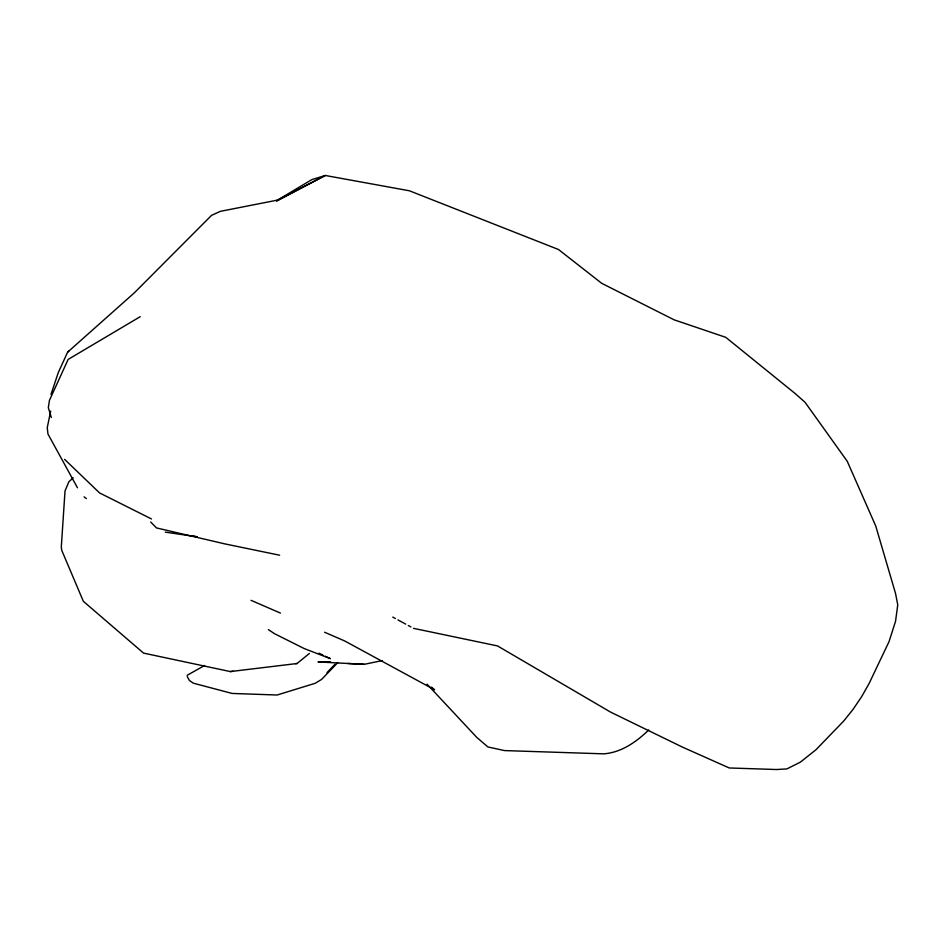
<?xml version="1.0" encoding="UTF-8"?>
<svg xmlns="http://www.w3.org/2000/svg" width="945" height="945" viewBox="0 0 945 945"><rect width="100%" height="100%" fill="white"/><g stroke="black" fill="none" stroke-linecap="round" stroke-linejoin="round"><path stroke-width="1.42" d="M50.687 411.075L47.25 427.66L47.971 434.05L77.466 487.774M51.006 394.408L58.259 372.637L67.603 352.19L134.32 292.855L211.526 215.377L220.421 211.326L277.724 200.068L325.281 175.475L409.409 190.784L558.53 249.527L601.693 283.311L674.139 319.835L725.772 337.33L794.946 393.368L805.069 402.322L847.24 461.266L875.743 525.999L895.541 593.472L897.75 604.859L895.541 621.29L889.044 641.62L869.128 683.436L861.686 696.619L853.016 709.435L843.72 721.023L815.984 749.728L800.32 762.166L786.866 768.923L776.542 769.525L729.256 767.966L682.467 747.117L610.517 712.069L497.531 645.931L413.473 628.33M327.005 672.651L334.943 664.347M337.826 662.551L321.607 679.408L315.335 683.235L277.157 695.012L232.127 693.441L193.312 683.176L189.437 680.483L187.252 676.573M648.695 729.989C636.481 741.896 621.208 752.586 603.713 753.838L504.417 750.578L487.88 746.94L476.788 737.419L427.045 684.156M67.603 352.19L68.784 351.15M73.167 477.816L68.855 481.796L65.016 490.951L61.319 546.871L61.72 550.273L83.349 601.315L143.545 653.101L230.332 671.576L233.297 671.245M230.332 671.576L297.025 663.52L309.381 653.444M276.613 200.647L311.791 179.644L325.281 175.475L276.743 201.108M140.262 316.658L68.158 359.407L49.459 400.314L48.325 407.649L51.302 417.489M187.122 675.309L204.592 665.481M330.561 661.902L317.992 661.937L364.168 664.323L382.134 660.638M295.608 663.673L297.025 663.52M347.854 663.473L364.168 664.323M165.292 532.141L197.304 536.807L190.217 535.638M279.625 555.211L224.709 543.859L156.504 527.924L150.716 522.042M251.039 600.335L280.464 613.104M324.608 632.24L344.677 640.946L434.606 689.803L431.44 687.145M319.032 653.208L322.824 655.027M325.34 656.243L330.384 658.665L304.101 648.518L274.381 633.622L268.404 629.606M151.472 518.947L99.568 492.936L64.591 459.353M392.789 617.097L395.376 618.502M397.963 619.908L405.724 624.125M408.311 625.531L410.886 626.925M84.105 496.846L86.385 498.594"/></g></svg>
